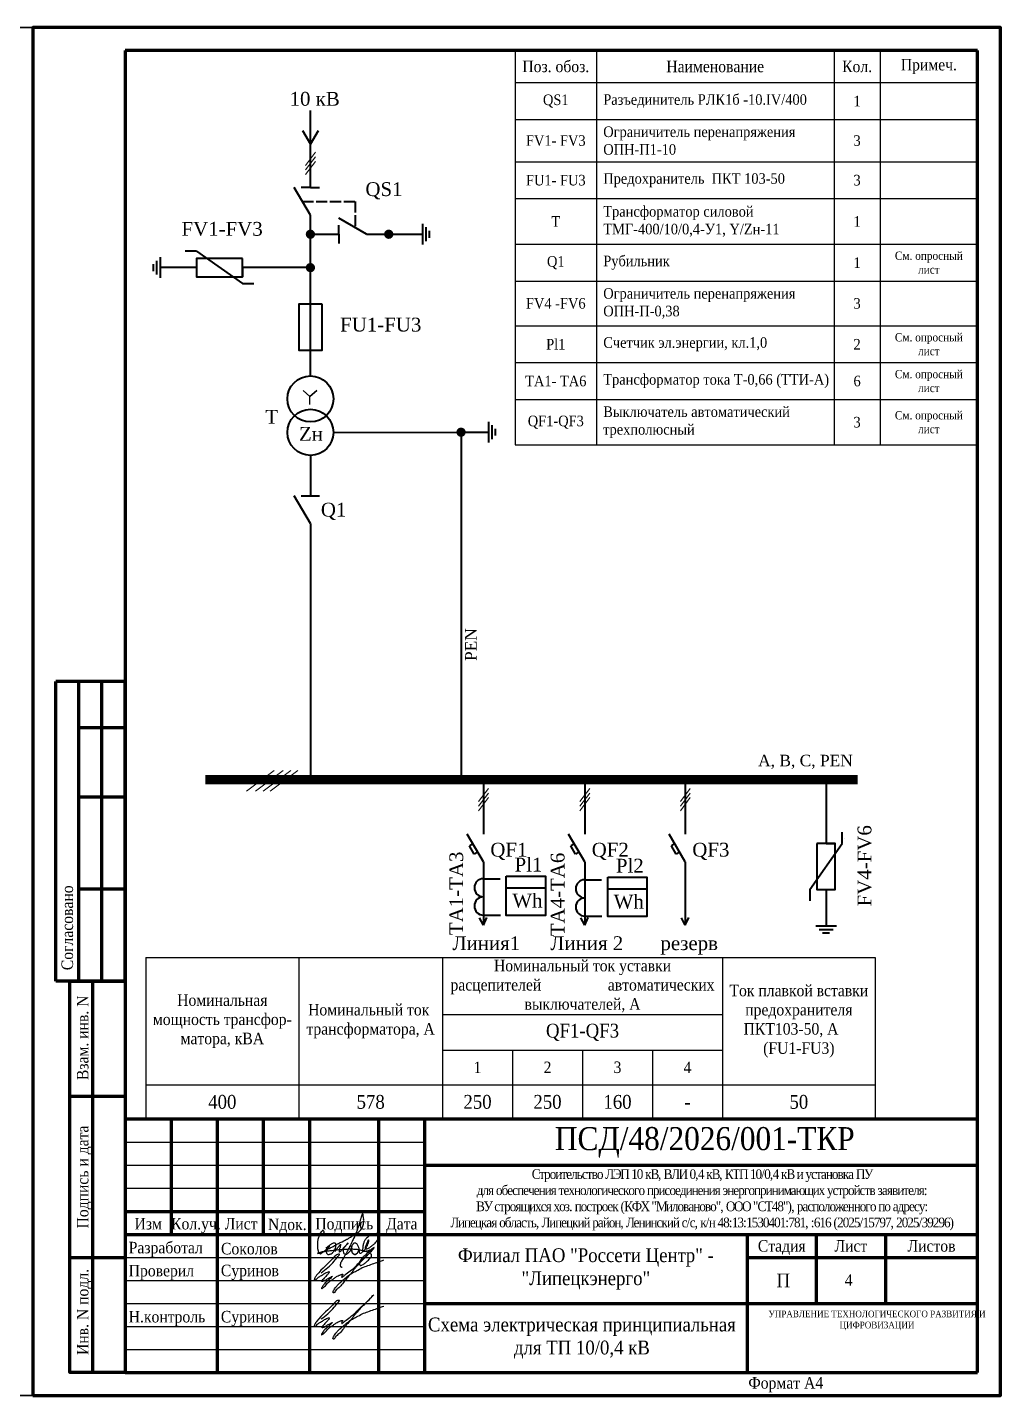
# Model space of a CAD drawing. Header units: millimetres. Extents: x 2157 to 10678, y 3616 to 3913.
# Drawn here: x 6686.7 to 6897.9, y 3616.3 to 3913.3 of the extents above; entities that cross this region are included whole.
import ezdxf
from ezdxf.enums import TextEntityAlignment as Align

# ---------------------------------------------------------------- set-up
doc = ezdxf.new("R2010")
doc.units = ezdxf.units.MM
doc.linetypes.add('ACAD_ISO02W100', pattern=[15, 12, -3])
doc.layers.add('П', color=7, linetype='Continuous')
doc.layers.add('Чертеж', color=7, linetype='Continuous')
doc.styles.add('Simplex8', font='times.ttf', dxfattribs={"height": 3.5})
doc.styles.add('стиль1', font='times.ttf', dxfattribs={"width": 0.9})
doc.styles.add('стиль2', font='times.ttf', dxfattribs={"width": 0.9, "height": 2.5})

# ---------------------------------------------------------------- blocks, each defined once
blk = doc.blocks.new('*T39')
at = {"color": 0, "linetype": 'ByBlock', "lineweight": -2, "transparency": 16777216}
for p, q in [((0, 0), (158.27, 0)), ((0, 0), (0, -35.07)), ((33.19, 0), (33.19, -35.07)), ((64.37, 0), (64.37, -35.07)), ((125.12, 0), (125.12, -35.07)), ((158.27, 0), (158.27, -35.07)), ((64.37, -12.37), (125.12, -12.37)), ((64.37, -20.06), (125.12, -20.06)), ((79.56, -20.06), (79.56, -35.07)), ((94.75, -20.06), (94.75, -35.07)), ((109.93, -20.06), (109.93, -35.07)), ((0, -27.57), (158.27, -27.57)), ((0, -35.07), (158.27, -35.07))]:
    blk.add_line(p, q, dxfattribs=at)
at = {"color": 0, "lineweight": 40, "transparency": 16777216, "attachment_point": 5, "style": 'стиль2'}
for s, insert, char_height, width in [('Номинальный ток уставки расцепителей                 автоматических выключателей, А', (94.75, -6.18), 2.5, 57.7455), ('Ток плавкой вставки предохранителя ПКТ103-50, А     (FU1-FU3)', (141.69, -13.78), 2.5, 30.1502), ('Номинальная мощность трансфор- матора, кВА', (16.59, -13.78), 2.5, 30.1864), ('Номинальный ток                трансформатора, А', (48.78, -13.78), 2.5, 28.1864), ('QF1-QF3', (94.75, -16.21), 3, 57.7455), ('1', (71.97, -23.81), 2.5, 12.1864), ('2', (87.15, -23.81), 2.5, 12.1864), ('3', (102.34, -23.81), 2.5, 12.1864), ('4', (117.53, -23.81), 2.5, 12.1864), ('400', (16.59, -31.32), 3, 30.1864), ('578', (48.78, -31.32), 3, 28.1864), ('250', (71.97, -31.32), 3, 12.1864), ('250', (87.15, -31.32), 3, 12.1864), ('160', (102.34, -31.32), 3, 12.1864), ('-', (117.53, -31.32), 3, 12.1864), ('50', (141.69, -31.32), 3, 30.1502)]:
    blk.add_mtext(s, dxfattribs=dict(at, insert=insert, char_height=char_height, width=width))
blk = doc.blocks.new('*T40')
at = {"color": 0, "linetype": 'ByBlock', "lineweight": -2, "transparency": 16777216}
for p, q in [((0, 0), (100.32, 0)), ((0, 0), (0, -85.64)), ((17.6, 0), (17.6, -85.64)), ((69.18, 0), (69.18, -85.64)), ((79.18, 0), (79.18, -85.64)), ((100.32, 0), (100.32, -85.64)), ((0, -7), (100.32, -7)), ((0, -15), (100.32, -15)), ((0, -24.18), (100.32, -24.18)), ((0, -32.18), (100.32, -32.18)), ((0, -42.08), (100.32, -42.08)), ((0, -50.08), (100.32, -50.08)), ((0, -59.78), (100.32, -59.78)), ((0, -67.78), (100.32, -67.78)), ((0, -75.78), (100.32, -75.78)), ((0, -85.64), (100.32, -85.64))]:
    blk.add_line(p, q, dxfattribs=at)
at = {"lineweight": 30, "transparency": 16777216, "style": 'стиль1'}
for s, insert, char_height, width, attachment_point in [('Поз. обоз.', (8.8, -3.5), 2.5, 14.6032, 5), ('Наименование', (43.39, -3.5), 2.5, 48.5777, 5), ('Кол.', (74.18, -3.5), 2.5, 7, 5), ('Примеч.', (89.75, -3.5), 2.5, 21.1413, 5), ('QS1', (8.8, -11), 2.3, 14.6032, 5), ('Разъединитель РЛК1б -10.IV/400', (19.1, -11), 2.3, 48.5777, 4), ('1', (74.18, -11), 2.3, 7, 5), ('Ограничитель перенапряжения ОПН-П1-10', (19.1, -19.59), 2.3, 48.5777, 4), ('FV1- FV3', (8.8, -19.59), 2.3, 14.6032, 5), ('3', (74.18, -19.59), 2.3, 7, 5), ('Предохранитель  ПКТ 103-50', (19.1, -28.18), 2.3, 48.5777, 4), ('FU1- FU3', (8.8, -28.18), 2.3, 14.6032, 5), ('3', (74.18, -28.18), 2.3, 7, 5), ('Трансформатор силовой ТМГ-400/10/0,4-У1, Y/Zн-11', (19.1, -37.13), 2.3, 48.5777, 4), ('Т', (8.8, -37.13), 2.3, 14.6032, 5), ('1', (74.18, -37.13), 2.3, 7, 5), ('Рубильник', (19.1, -46.08), 2.3, 48.5777, 4), ('См. опросный лист', (89.75, -46.08), 1.8, 18.1413, 5), ('Q1', (8.8, -46.08), 2.3, 14.6032, 5), ('1', (74.18, -46.08), 2.3, 7, 5), ('Ограничитель перенапряжения ОПН-П-0,38', (19.1, -54.93), 2.3, 48.5777, 4), ('FV4 -FV6', (8.8, -54.93), 2.3, 14.6032, 5), ('3', (74.18, -54.93), 2.3, 7, 5), ('Счетчик эл.энергии, кл.1,0 ', (19.1, -63.78), 2.3, 48.5777, 4), ('См. опросный лист', (89.75, -63.78), 1.8, 18.1413, 5), ('Pl1', (8.8, -63.78), 2.3, 14.6032, 5), ('2', (74.18, -63.78), 2.3, 7, 5), ('ТА1- ТА6', (8.8, -71.78), 2.3, 14.6032, 5), ('Трансформатор тока Т-0,66 (ТТИ-А)', (19.1, -71.78), 2.3, 48.5777, 4), ('6', (74.18, -71.78), 2.3, 7, 5), ('См. опросный лист', (89.75, -71.78), 1.8, 18.1413, 5), ('Выключатель автоматический трехполюсный', (19.1, -80.71), 2.3, 48.5777, 4), ('QF1-QF3', (8.8, -80.71), 2.3, 14.6032, 5), ('3', (74.18, -80.71), 2.3, 7, 5), ('См. опросный лист', (89.75, -80.71), 1.8, 18.1413, 5)]:
    blk.add_mtext(s, dxfattribs=dict(at, insert=insert, char_height=char_height, width=width, attachment_point=attachment_point))
blk = doc.blocks.new('Штамп б')
at = {"lineweight": 70}
for points in [[(20, 0), (8, 0), (8, 85), (20, 85)], [(13, 0), (13, 85)], [(8, 60), (20, 60)], [(8, 25), (20, 25)]]:
    blk.add_lwpolyline(points, dxfattribs=at)
at = {"lineweight": 25, "style": 'Simplex8', "width": 0.9}
for s, p in [('Взам. инв. N', (12.06, 63.49)), ('Подпись и дата', (12.06, 31.28)), ('Инв. N подл.', (12.06, 3.82))]:
    blk.add_text(s, height=2.5, rotation=90, dxfattribs=at).set_placement(p)
blk = doc.blocks.new('A$C5B0935FB')
at = {"lineweight": 70}
for p, q in [((20, 65), (5, 65)), ((5, 0), (5, 65)), ((10, 55), (10, 65)), ((15, 0), (15, 65)), ((20, 0), (20, 65)), ((10, 40), (10, 55)), ((10, 55), (20, 55)), ((10, 20), (10, 40)), ((10, 40), (20, 40)), ((10, 0), (10, 20)), ((10, 20), (20, 20)), ((10, 0), (5, 0)), ((15, 0), (10, 0)), ((20, 0), (15, 0)), ((15, 0), (15, 0))]:
    blk.add_line(p, q, dxfattribs=at)
at = {"lineweight": 25, "style": 'стиль1', "width": 0.9}
blk.add_text('Согласовано', height=2.5, rotation=90, dxfattribs=at).set_placement((8.72, 2.35))
blk = doc.blocks.new('A$C7F1F469D')
at = {"color": 5, "lineweight": 25}
blk.add_spline([(-0.1, 1.78), (1.34, 2.93), (2.75, 4.33), (3.55, 5.31), (3.81, 5.64), (3.86, 5.8), (3.66, 5.81), (3.25, 5.7), (2.89, 5.36), (-1.09, 1.26), (-1.29, 0.98), (-1.47, 0.67), (-1.59, 0.28), (-1.54, 0.16), (-0.98, 0.55), (-0.42, 1.01), (0.34, 1.44), (1.08, 1.86), (1.69, 1.97), (1.62, 1.83), (1.26, 1.37), (0.56, 0.61), (0.16, 0.22), (0, 0), (0.24, -0.04), (0.82, 0.16), (1.44, 0.58), (2.18, 0.95), (2.33, 1.04), (1.93, 0.58), (1.28, 0.02), (0.64, -0.58), (0.1, -1.31), (-0.06, -1.68), (0.13, -1.59), (0.39, -1.41), (1.23, -0.56), (1.62, -0.16), (2.27, 0.27), (2.82, 0.65), (3.41, 1.04), (3.83, 1.25), (4.1, 1.35), (4.33, 1.44), (4.56, 1.45), (4.6, 1.35), (4.48, 1.19), (4.35, 0.92), (4.39, 0.82), (4.59, 0.91), (5.09, 1.34), (6.19, 2.18), (7.41, 3.21), (8.36, 4.22), (9.62, 5.31), (10.99, 6.68), (11.27, 6.98), (9.83, 5.51), (8.6, 4.26), (7.7, 3.28), (7.2, 2.7), (6.74, 2.12), (6.16, 1.41), (5.49, 0.62), (4.74, -0.34), (3.92, -1.29), (3.19, -1.94), (2.91, -2.31), (2.67, -2.58), (2.52, -2.55), (2.49, -2.26), (2.69, -1.9), (3.27, -1.11), (3.8, -0.52), (4.48, 0.07), (5.33, 0.79), (5.97, 1.29), (6.7, 1.77), (7.56, 2.21), (8.83, 2.91), (10.02, 3.35), (11.36, 3.83), (12.55, 4.24), (13.47, 4.57)], degree=3, dxfattribs=at)
blk = doc.blocks.new('Штамп фамилии')
at = {"color": 5}
for points in [[(43.73, -2.14), (43.83, -1.98), (43.93, -1.82), (44.04, -1.65), (44.11, -1.55), (44.23, -1.38), (44.32, -1.29), (44.41, -1.19), (44.52, -1.03), (44.65, -0.88), (44.74, -0.73), (44.83, -0.66), (44.93, -0.57), (44.93, -0.53), (44.92, -0.75), (44.86, -0.97), (44.83, -1.07), (44.81, -1.22), (44.75, -1.37), (44.72, -1.49), (44.69, -1.6), (44.66, -1.72), (44.63, -1.84), (44.61, -1.96), (44.61, -2.1), (44.64, -2.21), (44.67, -2.3), (44.77, -2.23), (44.87, -2.13), (44.95, -2.04), (45.04, -1.97), (45.13, -1.84), (45.25, -1.75), (45.32, -1.64), (45.4, -1.54), (45.51, -1.43), (45.63, -1.29), (45.73, -1.16), (45.83, -1.06), (45.94, -0.96), (46.05, -0.86), (46.13, -0.75), (46.2, -0.67), (46.28, -0.54), (46.36, -0.41), (46.45, -0.32), (46.54, -0.26), (46.33, -0.52), (46.17, -0.74), (46, -0.92), (45.89, -1.03), (45.74, -1.16), (45.61, -1.34), (45.55, -1.5), (45.52, -1.66), (45.51, -1.81), (45.5, -1.93), (45.5, -2.12), (45.55, -2.29), (45.59, -2.43), (45.65, -2.53), (45.74, -2.63), (45.87, -2.7), (46.05, -2.74), (46.16, -2.73), (46.26, -2.7), (46.4, -2.59), (46.51, -2.5), (46.61, -2.41), (46.74, -2.28), (46.84, -2.17), (46.91, -2.07), (47.05, -1.95), (47.16, -1.81), (47.24, -1.61), (47.28, -1.44), (47.26, -1.27), (47.26, -1.17), (47.25, -0.99), (47.25, -0.89), (47.28, -1.05), (47.28, -1.25), (47.27, -1.42), (47.27, -1.63), (47.28, -1.76), (47.3, -1.91), (47.32, -2.03), (47.34, -2.14), (47.38, -2.26), (47.43, -2.39), (47.49, -2.46), (47.55, -2.56), (47.63, -2.62), (47.79, -2.73), (47.93, -2.77), (48.05, -2.78), (48.16, -2.76), (48.29, -2.72), (48.43, -2.59), (48.56, -2.49), (48.67, -2.32), (48.74, -2.18), (48.82, -2.05), (48.89, -1.91), (48.93, -1.71), (48.93, -1.5), (48.92, -1.36), (48.89, -1.23), (48.84, -1.12), (48.77, -0.98), (48.7, -0.83), (48.62, -0.66), (48.52, -0.54), (48.43, -0.46), (48.31, -0.37), (48.2, -0.33), (48.1, -0.3), (48.01, -0.29), (47.91, -0.3), (47.82, -0.34), (47.69, -0.44), (47.61, -0.52), (47.55, -0.62), (47.5, -0.7), (47.43, -0.84), (47.4, -0.92), (47.38, -1.05), (47.32, -1.19), (47.28, -1.36), (47.3, -1.71), (47.35, -2.01), (47.38, -2.24), (47.56, -2.51), (47.76, -2.64), (47.95, -2.71), (48.21, -2.71), (48.39, -2.59), (48.56, -2.41), (48.76, -2.15), (48.94, -2.02), (49, -1.97), (48.99, -2.14), (48.99, -2.3), (49.03, -2.41), (49.1, -2.51), (49.19, -2.51), (49.33, -2.47), (49.46, -2.38), (49.69, -2.22), (49.82, -2.09), (50.06, -1.91), (50.18, -1.73), (50.36, -1.48), (50.47, -1.3), (50.56, -1.12), (50.59, -1.06), (50.65, -0.98), (50.74, -0.81), (50.79, -0.66), (50.84, -0.53), (50.88, -0.41), (50.96, -0.25), (51, -0.09), (51.03, 0.06), (51.04, 0.16), (51.03, 0.28), (51.03, 0.37), (50.99, 0.41), (50.95, 0.4), (50.92, 0.34), (50.87, 0.24), (50.82, 0.13), (50.78, 0.03), (50.73, -0.06), (50.71, -0.14), (50.67, -0.22), (50.62, -0.34), (50.58, -0.46), (50.55, -0.57), (50.51, -0.66), (50.46, -0.74), (50.42, -0.83), (50.38, -0.95), (50.31, -1.07), (50.27, -1.17), (50.26, -1.28), (50.26, -1.41), (50.29, -1.48), (50.33, -1.51), (50.38, -1.52), (50.51, -1.54), (50.64, -1.52), (50.81, -1.47), (50.95, -1.4), (51.11, -1.3), (51.29, -1.22), (51.39, -1.11), (51.52, -1.04), (51.61, -0.95), (51.72, -0.88), (51.85, -0.74), (52, -0.66), (52.17, -0.54), (52.29, -0.43), (52.42, -0.29), (52.55, -0.12), (52.81, 0.14), (52.96, 0.34), (53.06, 0.44), (53.23, 0.71), (53.35, 0.85), (53.46, 1.1), (53.53, 1.37), (53.56, 1.53), (53.55, 1.64), (53.48, 1.68), (53.37, 1.71), (53.22, 1.74), (53.08, 1.75), (52.93, 1.76), (52.74, 1.75), (52.59, 1.72), (52.41, 1.69), (52.3, 1.66), (52.19, 1.62), (52.05, 1.58), (51.87, 1.53), (51.73, 1.47), (51.6, 1.42), (51.5, 1.37), (51.36, 1.3), (51.24, 1.26), (51.08, 1.18), (50.97, 1.1), (50.83, 0.98), (50.73, 0.9), (50.58, 0.79), (50.41, 0.59), (50.31, 0.47), (50.22, 0.31), (50.15, 0.2), (50.05, 0.03), (50, -0.13), (49.94, -0.25), (49.89, -0.41), (49.85, -0.58), (49.81, -0.74), (49.77, -0.98), (49.75, -1.13), (49.74, -1.3), (49.72, -1.48), (49.7, -1.63), (49.7, -1.76), (49.69, -1.89), (49.73, -1.99), (49.77, -2.03), (49.86, -2.07), (49.94, -2.07), (50.05, -2.08), (50.18, -2.08), (50.31, -2.07), (50.39, -2.04), (50.54, -2.01), (50.72, -1.96), (50.96, -1.88), (51.14, -1.83), (51.26, -1.78), (51.39, -1.74), (51.56, -1.7), (51.72, -1.63), (51.88, -1.57), (52.04, -1.49), (52.13, -1.41), (52.22, -1.28), (52.24, -1.22), (52.18, -1.27), (52.06, -1.35), (51.95, -1.42), (51.83, -1.49), (51.72, -1.55), (51.63, -1.65), (51.53, -1.75), (51.44, -1.86), (51.33, -1.92), (51.23, -2.02), (51.13, -2.11), (51.02, -2.2), (50.92, -2.26), (50.81, -2.34), (50.75, -2.44), (50.66, -2.52), (50.55, -2.61), (50.5, -2.67), (50.4, -2.78), (50.3, -2.89), (50.18, -2.99), (50.11, -3.06), (49.99, -3.17), (49.87, -3.28), (49.76, -3.38), (49.63, -3.54), (49.53, -3.65), (49.49, -3.74), (49.41, -3.86), (49.34, -3.96), (49.27, -4.04), (49.19, -4.15), (49.15, -4.22), (49.09, -4.33), (49.05, -4.44), (49.03, -4.54), (49.03, -4.64), (49.03, -4.72), (49.03, -4.81), (49.04, -4.91), (49.05, -5), (49.08, -5.05), (49.14, -5.12), (49.19, -5.15), (49.32, -5.16), (49.52, -5.09), (49.61, -5.04), (49.79, -4.95), (49.93, -4.85), (50.02, -4.79), (50.17, -4.66), (50.3, -4.55), (50.49, -4.41), (50.64, -4.29), (50.79, -4.13), (50.96, -3.99), (51.12, -3.82), (51.28, -3.66), (51.42, -3.49), (51.51, -3.35), (51.6, -3.2), (51.63, -3.06), (51.66, -2.96), (51.66, -2.87), (51.61, -2.79), (51.55, -2.7), (51.42, -2.62), (51.36, -2.56), (51.06, -2.43), (50.9, -2.37), (50.74, -2.3), (50.52, -2.21), (50.27, -2.09), (50.08, -2.05), (49.88, -1.98), (49.69, -1.95), (49.48, -1.91), (49.23, -1.85), (49.07, -1.8), (48.9, -1.77), (48.69, -1.74), (48.57, -1.72), (48.35, -1.7), (48.23, -1.7), (48.05, -1.68), (47.81, -1.66), (47.6, -1.65), (47.4, -1.65), (47.25, -1.65), (47, -1.63), (46.84, -1.64), (46.62, -1.65), (46.43, -1.66), (46.27, -1.67), (46.1, -1.69), (45.81, -1.71), (45.58, -1.71), (45.37, -1.74), (45.12, -1.76), (44.85, -1.77), (44.66, -1.77), (44.47, -1.79), (44.19, -1.8), (44.03, -1.82), (43.69, -1.85), (43.48, -1.89), (43.28, -1.91), (43.06, -1.95), (42.79, -1.98), (42.58, -2.01), (42.41, -2.04), (42.07, -2.06), (41.79, -2.1), (41.52, -2.14), (41.25, -2.18), (40.95, -2.22), (40.69, -2.26), (40.48, -2.32), (40.25, -2.38), (40.08, -2.45), (39.94, -2.51), (40.01, -2.53), (40.29, -2.48), (40.42, -2.42), (40.63, -2.37), (40.91, -2.32), (41.13, -2.22), (41.37, -2.12), (41.57, -1.98), (41.78, -1.85), (41.96, -1.76), (42.11, -1.68), (42.25, -1.57), (42.49, -1.48), (42.66, -1.38), (42.84, -1.28), (43.03, -1.17), (43.29, -1.03), (43.5, -0.91), (43.63, -0.85), (43.71, -0.79), (43.85, -0.74), (43.99, -0.66), (44.12, -0.57), (44.26, -0.49), (44.44, -0.39), (44.66, -0.27), (44.85, -0.19), (45.07, -0.09), (45.27, 0.01), (45.6, 0.18), (45.89, 0.32), (46.14, 0.46), (46.28, 0.53), (46.41, 0.58), (46.52, 0.65), (46.65, 0.72), (46.8, 0.81), (46.92, 0.88), (47.08, 0.96), (47.28, 1.1), (47.44, 1.22), (47.61, 1.32), (47.82, 1.45), (47.96, 1.51), (48.11, 1.6), (48.27, 1.69), (48.4, 1.8), (48.56, 1.9), (48.67, 1.98), (48.87, 2.12), (48.96, 2.2), (49.05, 2.26), (49.18, 2.41), (49.33, 2.58), (49.44, 2.76), (49.53, 2.91), (49.58, 2.99), (49.65, 3.13), (49.69, 3.19), (49.72, 3.27), (49.77, 3.43), (49.81, 3.54), (49.83, 3.65), (49.87, 3.74), (49.89, 3.84), (49.91, 3.97), (49.91, 4.05), (49.93, 4.19), (49.93, 4.29), (49.93, 4.48), (49.94, 4.62), (49.93, 4.79), (49.94, 4.92), (49.92, 5.17), (49.9, 5.34), (49.85, 5.46), (49.82, 5.64), (49.8, 5.81), (49.75, 6.03), (49.72, 6.14), (49.7, 6.21), (49.66, 6.11), (49.6, 5.96), (49.54, 5.74), (49.49, 5.6), (49.45, 5.5), (49.4, 5.38), (49.36, 5.28), (49.33, 5.13), (49.29, 5.05), (49.24, 4.88), (49.22, 4.8), (49.21, 4.71), (49.14, 4.53), (49.13, 4.39), (49.1, 4.29), (49.08, 4.21), (49.04, 4.11), (48.98, 3.94), (48.93, 3.75), (48.85, 3.52), (48.8, 3.33), (48.75, 3.18), (48.71, 3.05), (48.67, 2.91), (48.61, 2.76), (48.51, 2.51), (48.43, 2.27), (48.3, 2), (48.19, 1.73), (48.04, 1.41), (47.91, 1.07), (47.75, 0.67), (47.66, 0.47), (47.53, 0.23), (47.46, 0.05), (47.33, -0.21), (47.23, -0.42), (47.12, -0.63), (46.99, -0.88), (46.89, -1.07), (46.77, -1.3), (46.67, -1.5), (46.57, -1.65), (46.47, -1.88), (46.38, -2.04), (46.33, -2.15), (46.23, -2.39), (46.13, -2.57), (46.02, -2.74), (45.92, -2.88), (45.86, -3.02), (45.76, -3.15), (45.6, -3.42), (45.47, -3.62), (45.35, -3.84), (45.24, -4.02), (45.15, -4.2), (45.03, -4.41), (44.92, -4.61), (44.89, -4.74), (44.89, -4.8), (44.88, -4.88), (44.86, -4.94), (44.86, -5.01), (44.85, -5.09), (44.85, -5.14), (44.87, -5.24), (44.88, -5.29), (44.9, -5.35), (44.92, -5.38), (44.94, -5.41), (44.97, -5.44), (45.04, -5.47), (45.11, -5.49), (45.2, -5.49), (45.28, -5.49)], [(40.77, 1.76), (40.77, 1.49), (40.98, 1.54), (41.14, 1.65), (41.28, 1.84), (41.37, 1.98), (41.37, 2.16), (41.29, 2.26), (41.2, 2.35), (41.07, 2.38), (40.96, 2.38), (40.9, 2.32), (40.79, 2.19), (40.73, 2.13), (40.66, 2.05), (40.62, 1.93), (40.51, 1.89), (40.45, 1.78), (40.45, 1.69), (40.4, 1.64), (40.35, 1.55), (40.31, 1.46), (40.27, 1.35), (40.24, 1.25), (40.21, 1.16), (40.17, 1.04), (40.14, 0.95), (40.12, 0.86), (40.09, 0.75), (40.06, 0.65), (40.02, 0.57), (40.01, 0.47), (39.99, 0.39), (39.97, 0.24), (39.95, 0.12), (39.93, -0.06), (39.93, -0.18), (39.92, -0.3), (39.91, -0.4), (39.91, -0.51), (39.91, -0.63), (39.91, -0.74), (39.92, -0.85), (39.92, -0.95), (39.93, -1.03), (39.93, -1.13), (39.93, -1.22), (39.94, -1.38), (39.94, -1.52), (39.96, -1.64), (39.97, -1.75), (40.04, -1.95), (40.08, -2.05), (40.12, -2.17), (40.16, -2.26), (40.23, -2.39), (40.31, -2.48), (40.41, -2.55), (40.52, -2.6), (40.59, -2.61), (40.69, -2.57), (40.79, -2.5), (40.88, -2.43), (40.96, -2.37), (41.08, -2.27), (41.22, -2.14), (41.34, -2.09), (41.46, -2), (41.55, -1.93), (41.66, -1.84), (41.74, -1.76), (41.81, -1.7), (41.89, -1.64), (41.99, -1.55), (42.03, -1.45), (41.93, -1.63), (41.9, -1.74), (41.88, -1.84), (41.86, -1.94), (41.83, -2.04), (41.83, -2.17), (41.83, -2.27), (41.85, -2.37), (41.88, -2.46), (41.92, -2.54), (41.99, -2.64), (42.08, -2.71), (42.19, -2.74), (42.29, -2.74), (42.42, -2.74), (42.55, -2.72), (42.7, -2.69), (42.81, -2.65), (42.91, -2.61), (43.07, -2.5), (43.17, -2.4), (43.27, -2.29), (43.37, -2.17), (43.47, -2.07), (43.55, -1.94), (43.61, -1.82), (43.7, -1.66), (43.76, -1.52), (43.83, -1.36), (43.89, -1.19), (43.91, -1.04), (43.93, -0.85), (43.93, -0.69), (43.93, -0.56), (43.9, -0.44), (43.83, -0.37), (43.73, -0.31), (43.6, -0.3), (43.42, -0.3), (43.28, -0.33), (43.17, -0.37), (43, -0.47), (42.88, -0.54), (42.8, -0.59), (42.66, -0.67), (42.56, -0.74), (42.42, -0.84), (42.28, -0.96), (42.18, -1.08), (42.12, -1.19), (42.08, -1.32), (42.02, -1.48)], [(42.05, -1.5), (42.12, -1.46), (42.2, -1.41), (42.26, -1.36), (42.36, -1.28), (42.43, -1.16), (42.49, -1.06), (42.51, -0.95), (42.54, -0.85), (42.52, -0.78), (42.4, -0.86), (42.29, -0.96), (42.18, -1.05), (42.09, -1.11), (42, -1.18), (41.92, -1.24), (41.85, -1.3), (41.79, -1.35), (41.75, -1.41)]]:
    blk.add_lwpolyline(points, dxfattribs=at)
at = {"layer": 'Чертеж', "color": 67, "lineweight": -2, "true_color": 0x727430}
for p in [(40.81, -8.53), (40.81, -18.55)]:
    blk.add_blockref('A$C7F1F469D', p, dxfattribs=at)
at = {"color": 7, "char_height": 2.5, "attachment_point": 4, "style": 'стиль1'}
for s, insert, width in [(' Разработал', (-1.9, -1.68), 17), ('Соколов', (18.98, -1.52), 20), (' Проверил', (-1.9, -6.68), 17), (' Суринов', (18.1, -6.65), 20), (' Н.контроль', (-1.9, -16.68), 17), (' Суринов', (18.1, -16.68), 20)]:
    blk.add_mtext(s, dxfattribs=dict(at, insert=insert, width=width))
blk = doc.blocks.new('А4 в')
at = {"lineweight": 70}
for p, q in [((1349668.86, 432649.76), (1349668.86, 432362.76)), ((1349853.86, 432649.76), (1349668.86, 432649.76)), ((1349853.86, 432362.76), (1349853.86, 432649.76)), ((1349853.86, 432417.76), (1349668.86, 432417.76)), ((1349668.86, 432417.76), (1349668.86, 432362.76)), ((1349668.86, 432362.76), (1349853.86, 432362.76))]:
    blk.add_line(p, q, dxfattribs=at)
for points in [[(1349678.86, 432417.76), (1349678.86, 432392.76)], [(1349688.86, 432417.76), (1349688.86, 432362.76)], [(1349698.86, 432417.76), (1349698.86, 432392.76)], [(1349708.86, 432417.76), (1349708.86, 432362.76)], [(1349723.86, 432417.76), (1349723.86, 432362.76)], [(1349733.86, 432417.76), (1349733.86, 432362.76)], [(1349733.86, 432407.76), (1349853.86, 432407.76)], [(1349668.86, 432397.76), (1349733.86, 432397.76)], [(1349668.86, 432392.76), (1349853.86, 432392.76)], [(1349803.86, 432392.76), (1349803.86, 432362.76)], [(1349818.86, 432392.76), (1349818.86, 432377.76)], [(1349833.86, 432392.76), (1349833.86, 432377.76)], [(1349803.86, 432387.76), (1349853.86, 432387.76)], [(1349733.86, 432377.76), (1349853.86, 432377.76)]]:
    blk.add_lwpolyline(points, dxfattribs=at)
at = {"lineweight": 30}
for points in [[(1349668.86, 432412.76), (1349733.86, 432412.76)], [(1349668.86, 432407.76), (1349733.86, 432407.76)], [(1349668.86, 432402.76), (1349733.86, 432402.76)], [(1349668.86, 432387.76), (1349733.86, 432387.76)], [(1349668.86, 432382.76), (1349733.86, 432382.76)], [(1349668.86, 432377.76), (1349733.86, 432377.76)], [(1349668.86, 432372.76), (1349733.86, 432372.76)], [(1349668.86, 432367.76), (1349733.86, 432367.76)]]:
    blk.add_lwpolyline(points, dxfattribs=at)
at = {"layer": 'П', "lineweight": 70}
blk.add_lwpolyline([(1349648.86, 432357.76), (1349858.86, 432357.76), (1349858.86, 432654.76), (1349648.86, 432654.76)], close=True, dxfattribs=at)
for name, p in [('A$C5B0935FB', (1349648.86, 432447.76)), ('Штамп фамилии', (1349670.71, 432391.17))]:
    blk.add_blockref(name, p)
at = {"lineweight": 25}
blk.add_blockref('Штамп б', (1349648.86, 432362.76), dxfattribs=at)
at = {"lineweight": 25, "style": 'стиль1', "width": 0.9}
for s, p in [('Изм', (1349670.91, 432393.83)), ('Кол.уч.', (1349678.86, 432393.83)), ('Лист', (1349690.49, 432393.83)), ('Nдок.', (1349699.88, 432393.69)), ('Подпись', (1349710.15, 432393.83)), ('Дата', (1349725.5, 432393.83)), ('Формат А4', (1349804.12, 432359.29))]:
    blk.add_text(s, height=2.5, dxfattribs=at).set_placement(p)
at = {"linetype": 'Continuous', "lineweight": 25, "style": 'стиль2', "width": 0.9}
for s, height, p in [('Стадия', 2.5, (1349811.36, 432390.26)), ('Лист', 2.5, (1349826.36, 432390.26)), ('Листов', 2.5, (1349843.86, 432390.26)), ('П', 3, (1349811.7, 432382.76))]:
    blk.add_text(s, height=height, dxfattribs=at).set_placement(p, align=Align.MIDDLE_CENTER)
at = {"layer": 'Чертеж', "lineweight": 25, "attachment_point": 5, "style": 'стиль2'}
for s, insert, char_height, width in [('Филиал ПАО "Россети Центр" - "Липецкэнерго"', (1349768.86, 432385.26), 3, 70), ('{\\fTimes New Roman|b0|i0|c204|p16;\\H0.8x;УПРАВЛЕНИЕ ТЕХНОЛОГИЧЕСКОГО РАЗВИТИЯ И ЦИФРОВИЗАЦИИ}', (1349832.03, 432374.06), 1.8, 54.1956)]:
    blk.add_mtext(s, dxfattribs=dict(at, insert=insert, char_height=char_height, width=width))

msp = doc.modelspace()

# ---------------------------------------------------------------- linework, layer by layer
at = {"lineweight": 40}
for p, q in [((6748.114, 3878.541), (6748.114, 3895.304)), ((6746.382, 3890.952), (6748.114, 3887.952)), ((6748.114, 3887.952), (6749.846, 3890.952)), ((6748.114, 3872.541), (6744.614, 3878.541)), ((6748.114, 3878.541), (6746.114, 3878.541)), ((6748.114, 3878.541), (6750.114, 3878.541)), ((6748.114, 3837.654), (6748.114, 3872.541)), ((6760.303, 3868.408), (6754.303, 3871.908)), ((6754.303, 3868.408), (6754.303, 3870.408)), ((6772.492, 3866.158), (6772.492, 3870.658)), ((6748.114, 3868.408), (6754.303, 3868.408)), ((6754.303, 3868.408), (6754.303, 3866.408)), ((6760.303, 3868.408), (6766.492, 3868.408)), ((6766.492, 3868.408), (6772.492, 3868.408)), ((6773.242, 3866.908), (6773.242, 3869.908)), ((6773.992, 3867.658), (6773.992, 3869.158)), ((6723.38, 3864.732), (6720.925, 3864.732)), ((6723.38, 3864.732), (6733.38, 3857.695)), ((6714.002, 3861.914), (6714.002, 3860.414)), ((6714.752, 3862.664), (6714.752, 3859.664)), ((6715.502, 3863.414), (6715.502, 3858.914)), ((6723.38, 3861.164), (6715.502, 3861.164)), ((6733.38, 3861.164), (6733.38, 3863.164)), ((6748.241, 3861.164), (6733.38, 3861.164)), ((6733.38, 3861.164), (6733.38, 3859.164)), ((6733.38, 3857.695), (6735.835, 3857.695)), ((6753.114, 3825.404), (6780.8, 3825.439)), ((6780.8, 3825.439), (6786.8, 3825.439)), ((6780.8, 3825.439), (6780.8, 3749.966)), ((6786.8, 3823.189), (6786.8, 3827.689)), ((6787.55, 3823.939), (6787.55, 3826.939)), ((6788.3, 3824.689), (6788.3, 3826.189)), ((6748.114, 3820.404), (6748.114, 3811.654)), ((6748.114, 3805.654), (6744.614, 3811.654)), ((6746.114, 3811.654), (6748.114, 3811.654)), ((6748.114, 3811.654), (6750.114, 3811.654)), ((6748.114, 3805.654), (6748.132, 3750.011)), ((6785.649, 3749.681), (6785.649, 3738.181)), ((6807.641, 3749.681), (6807.641, 3738.181)), ((6829.469, 3749.681), (6829.469, 3738.181)), ((6860.017, 3750.011), (6860.017, 3736.152)), ((6785.649, 3732.181), (6782.149, 3738.181)), ((6807.641, 3732.181), (6804.141, 3738.181)), ((6829.469, 3732.181), (6825.969, 3738.181)), ((6863.485, 3736.152), (6863.485, 3738.607)), ((6783.332, 3736.153), (6782.609, 3735.679)), ((6783.679, 3733.844), (6782.617, 3735.664)), ((6784.402, 3734.318), (6783.679, 3733.844)), ((6805.324, 3736.153), (6804.601, 3735.679)), ((6805.671, 3733.844), (6804.609, 3735.664)), ((6806.394, 3734.318), (6805.671, 3733.844)), ((6827.152, 3736.153), (6826.429, 3735.679)), ((6827.499, 3733.844), (6826.437, 3735.664)), ((6828.223, 3734.318), (6827.499, 3733.844)), ((6856.449, 3726.152), (6863.485, 3736.152)), ((6860.017, 3736.152), (6858.017, 3736.152)), ((6860.017, 3736.152), (6862.017, 3736.152)), ((6785.649, 3732.181), (6785.649, 3718.422)), ((6807.641, 3732.181), (6807.641, 3718.422)), ((6829.469, 3732.181), (6829.469, 3718.422)), ((6785.624, 3728.499), (6789.271, 3728.499)), ((6807.616, 3728.268), (6811.264, 3728.268)), ((6790.628, 3726.525), (6799.14, 3726.525)), ((6812.62, 3726.295), (6821.132, 3726.295)), ((6856.449, 3726.152), (6856.449, 3723.697)), ((6860.017, 3726.152), (6860.017, 3718.273)), ((6785.649, 3718.422), (6784.802, 3720.052)), ((6785.649, 3718.422), (6786.376, 3720.11)), ((6785.678, 3720.622), (6789.379, 3720.622)), ((6807.641, 3718.422), (6806.794, 3720.052)), ((6807.641, 3718.422), (6808.368, 3720.11)), ((6807.67, 3720.391), (6811.371, 3720.391)), ((6829.469, 3718.422), (6828.622, 3720.052)), ((6829.469, 3718.422), (6830.196, 3720.11)), ((6857.767, 3718.273), (6862.267, 3718.273)), ((6858.517, 3717.523), (6861.517, 3717.523)), ((6859.267, 3716.773), (6860.767, 3716.773))]:
    msp.add_line(p, q, dxfattribs=at)
at = {"lineweight": 20}
for p, q in [((6749.188, 3886.229), (6747.039, 3883.363)), ((6749.188, 3885.229), (6747.039, 3882.363)), ((6749.188, 3884.229), (6747.039, 3881.363)), ((6734.271, 3747.511), (6740.271, 3752.011)), ((6736.19, 3747.511), (6742.19, 3752.011)), ((6737.857, 3747.511), (6743.857, 3752.011)), ((6739.357, 3747.511), (6745.357, 3752.011)), ((6786.724, 3748.114), (6784.574, 3745.248)), ((6786.724, 3747.114), (6784.574, 3744.248)), ((6786.724, 3746.114), (6784.574, 3743.248)), ((6808.716, 3748.114), (6806.566, 3745.248)), ((6808.716, 3747.114), (6806.566, 3744.248)), ((6808.716, 3746.114), (6806.566, 3743.248)), ((6830.544, 3748.114), (6828.394, 3745.248)), ((6830.544, 3747.114), (6828.394, 3744.248)), ((6830.544, 3746.114), (6828.394, 3743.248))]:
    msp.add_line(p, q, dxfattribs=at)
at = {"linetype": 'ACAD_ISO02W100', "lineweight": 40, "ltscale": 0.2}
for p, q in [((6746.364, 3875.541), (6757.807, 3875.541)), ((6757.807, 3875.541), (6757.807, 3869.864))]:
    msp.add_line(p, q, dxfattribs=at)
msp.add_line((6863.954, 3737.168), (6863.954, 3737.168))
for points, const_width in [([(6748.614, 3868.408, -1), (6747.614, 3868.408, -1)], 1), ([(6765.614, 3868.408, -1), (6764.614, 3868.408, -1)], 1), ([(6747.614, 3861.164, -1), (6748.614, 3861.164, -1)], 1), ([(6781.3, 3825.439, -1), (6780.3, 3825.439, -1)], 1), ([(6747.757, 3750.011, 1), (6748.507, 3750.011, 1)], 0.75), ([(6779.706, 3750.011, 1), (6780.456, 3750.011, 1)], 0.75), ([(6780.425, 3749.966, 1), (6781.175, 3749.966, 1)], 0.75), ([(6785.274, 3750.011, 1), (6786.024, 3750.011, 1)], 0.75), ([(6807.266, 3750.011, 1), (6808.016, 3750.011, 1)], 0.75), ([(6807.266, 3750.011, 1), (6808.016, 3750.011, 1)], 0.75), ([(6829.094, 3750.011, 1), (6829.844, 3750.011, 1)], 0.75), ([(6829.094, 3750.011, 1), (6829.844, 3750.011, 1)], 0.75), ([(6829.094, 3750.011, 1), (6829.844, 3750.011, 1)], 0.75), ([(6839.186, 3750.011, 1), (6839.936, 3750.011, 1)], 0.75), ([(6839.186, 3750.011, 1), (6839.936, 3750.011, 1)], 0.75), ([(6859.642, 3749.966, 1), (6860.392, 3749.966, 1)], 0.75)]:
    msp.add_lwpolyline(points, format="xyb", close=True, dxfattribs=dict(const_width=const_width))
at = {"lineweight": 40}
for points in [[(6733.38, 3863.164), (6723.38, 3863.164), (6723.38, 3859.164), (6733.38, 3859.164)], [(6750.652, 3853.266), (6745.575, 3853.266), (6745.575, 3843.278), (6750.652, 3843.278)], [(6858.017, 3736.152), (6858.017, 3726.152), (6862.017, 3726.152), (6862.017, 3736.152)], [(6790.628, 3729.079), (6799.14, 3729.079), (6799.14, 3720.567), (6790.628, 3720.567)], [(6812.62, 3728.848), (6821.132, 3728.848), (6821.132, 3720.336), (6812.62, 3720.336)]]:
    msp.add_lwpolyline(points, close=True, dxfattribs=at)
msp.add_lwpolyline([(6748.018, 3831.474), (6748.018, 3833.224), (6749.518, 3834.474), (6748.018, 3833.224), (6746.518, 3834.474)])
at = {"const_width": 2}
msp.add_lwpolyline([(6725.342, 3750.011), (6866.871, 3750.011)], dxfattribs=at)
at = {"lineweight": 40}
for centre in [(6748.114, 3832.654), (6748.114, 3825.404)]:
    msp.add_circle(centre, 5, dxfattribs=at)
for centre in [(6785.654, 3726.556), (6807.646, 3726.326), (6785.654, 3722.595), (6807.646, 3722.365)]:
    msp.add_arc(centre, 1.969, 90.16233, 269.83767, dxfattribs=at)
at = {"layer": 'П', "linetype": 'Continuous', "lineweight": 30}
for points in [[(6477.884, 3913.313), (6687.884, 3913.313), (6687.884, 3616.313), (6477.884, 3616.313)], [(6477.884, 3616.313), (6687.884, 3616.313), (6687.884, 3913.313), (6477.884, 3913.313)]]:
    msp.add_lwpolyline(points, close=True, dxfattribs=at)
at = {"layer": 'П'}
msp.add_lwpolyline([(6687.884, 3913.313), (6897.884, 3913.313), (6897.884, 3616.313), (6687.884, 3616.313)], close=True, dxfattribs=at)

# ---------------------------------------------------------------- block references
for name, p in [('А4 в', (-1342960.973, -428741.446)), ('*T40', (6792.562, 3908.313)), ('*T39', (6712.409, 3711.38))]:
    msp.add_blockref(name, p)

# ---------------------------------------------------------------- texts
at = {"style": 'стиль1'}
for s, height, p in [('10 кВ', 3, (6743.595, 3896.303)), ('QS1', 3, (6760.049, 3876.702)), ('FV1-FV3', 3, (6720.145, 3868.083)), ('FU1-FU3', 3, (6754.565, 3847.292)), ('Т', 3, (6738.328, 3827.285)), ('Zн', 3, (6745.643, 3823.587)), ('Q1', 3, (6750.382, 3807.128)), ('А, В, С, РЕN', 2.5, (6845.257, 3752.921)), ('QF1', 3, (6787.158, 3733.318)), ('QF2', 3, (6809.15, 3733.318)), ('QF3', 3, (6830.979, 3733.318)), ('Pl1', 3, (6792.404, 3730.083)), ('Pl2', 3, (6814.397, 3729.852)), ('Wh', 3, (6791.935, 3722.265)), ('Wh', 3, (6813.927, 3722.034)), ('Линия1', 3, (6778.932, 3713.022)), ('Линия 2', 3, (6800.168, 3713.022)), ('резерв', 3, (6824.07, 3713.022))]:
    msp.add_text(s, height=height, dxfattribs=at).set_placement(p)
for s, height, p in [('РЕN', 2.5, (6784.195, 3775.775)), ('FV4-FV6', 3, (6869.837, 3722.51)), ('ТА1-ТА3', 3, (6781.261, 3716.278)), ('ТА4-ТА6', 3, (6803.253, 3716.048))]:
    msp.add_text(s, height=height, rotation=90, dxfattribs=at).set_placement(p)
at = {"linetype": 'Continuous', "lineweight": 20, "style": 'стиль1', "width": 0.9}
msp.add_text('4', height=2.5, dxfattribs=at).set_placement((6864.064, 3640.158))
at = {"lineweight": 25, "insert": (6807.022, 3628.813), "char_height": 3, "width": 70, "attachment_point": 5, "style": 'стиль1'}
msp.add_mtext('Схема электрическая принципиальная \\Pдля ТП 10/0,4 кВ ', dxfattribs=at)
at = {"layer": 'Чертеж', "lineweight": 25, "attachment_point": 5}
for s, insert, char_height, width, style in [('ПСД/48/2026/001-ТКР', (6833.689, 3671.287), 5, 119.88502, 'стиль2'), ('{\\T0.85;Строительство ЛЭП 10 кВ, ВЛИ 0,4 кВ, КТП 10/0,4 кВ и установка ПУ  \\Pдля обеспечения технологического присоединения энергопринимающих устройств заявителя: \\H1.166x; \\H0.8576x;\\PВУ строящихся хоз. построек (КФХ "Милованово", ООО "СТ48"), расположенного по адресу:\\H1.1107x; \\H0.90034x;\\PЛипецкая область, Липецкий район, Ленинский с/с, к/н 48:13:1530401:781, :616 (2025/15797, 2025/39296)\\H1.1291x; }', (6833.053, 3658.813), 2.1, 119.6632, 'стиль1')]:
    msp.add_mtext(s, dxfattribs=dict(at, insert=insert, char_height=char_height, width=width, style=style))

doc.saveas('drawing.dxf')
